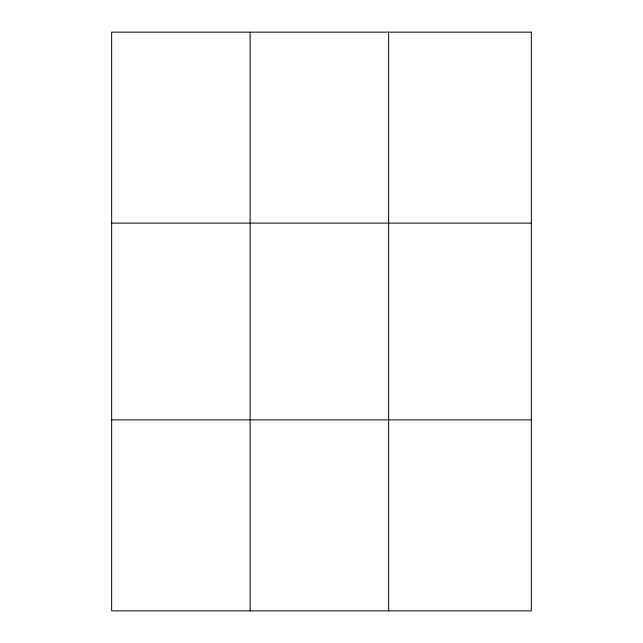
<?xml version="1.0" encoding="UTF-8"?>
<svg xmlns="http://www.w3.org/2000/svg" width="643" height="643" viewBox="0 0 643 643"><rect width="100%" height="100%" fill="white"/><g stroke="black" fill="none" stroke-linecap="round" stroke-linejoin="round"><path stroke-width="0.96" d="M250.151 32.15L250.151 610.85M388.653 32.15L388.653 610.85M111.657 223.121L531.343 223.121M111.657 419.879L531.343 419.879M531.343 32.15L531.343 610.85L111.657 610.85L111.657 32.15L531.343 32.15"/></g></svg>
